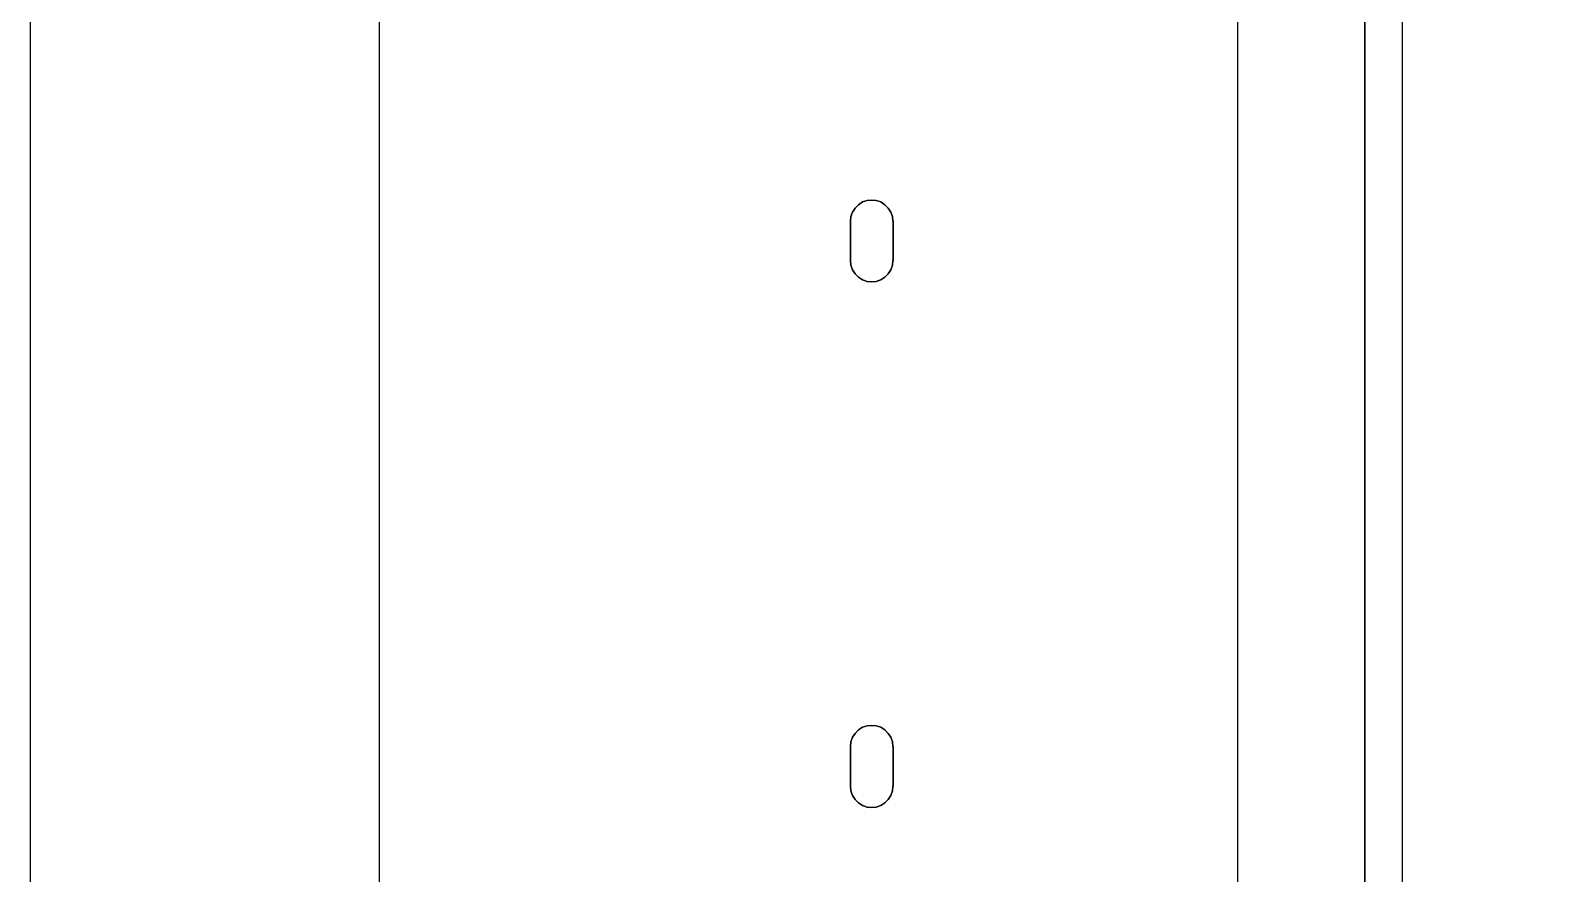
# Model space of a CAD drawing. Header units: millimetres. Extents: x 151130 to 215929, y 2134 to 34533.
# Drawn here: x 163179.9 to 163365.7, y 23334.6 to 23437.2 of the extents above; entities that cross this region are included whole.
import ezdxf

# ---------------------------------------------------------------- set-up
doc = ezdxf.new("R2010")
doc.units = ezdxf.units.MM
for name, color, linetype in [('MUEBLES', 8, 'Continuous'), ('OH CUBIERTA', 3, 'Continuous'), ('OH!-Furniture', 7, 'Continuous')]:
    doc.layers.add(name, color=color, linetype=linetype)

# ---------------------------------------------------------------- blocks, each defined once
blk = doc.blocks.new('CUR25.15070')
at = {"layer": 'OH CUBIERTA'}
blk.add_lwpolyline([(0, 0), (0, 700), (1500, 700), (1500, 0)], close=True, dxfattribs=at)
blk = doc.blocks.new('1000')
at = {"color": 2, "flags": 128}
for points in [[(820.76, 425.64), (820.2, 425.69), (819.63, 425.88), (819.16, 426.21), (818.74, 426.63), (818.41, 427.1), (818.22, 427.66), (818.18, 428.22), (818.22, 428.79), (818.41, 429.35), (818.74, 429.82), (819.16, 430.24), (819.63, 430.57), (820.2, 430.76), (820.76, 430.81), (820.2, 430.76), (819.63, 430.57), (819.16, 430.24), (818.74, 429.82), (818.41, 429.35), (818.22, 428.79), (818.18, 428.22), (818.22, 427.66), (818.41, 427.1), (818.74, 426.63), (819.16, 426.21), (819.63, 425.88), (820.2, 425.69)], [(825.6, 430.81), (826.16, 430.76), (826.72, 430.57), (827.19, 430.24), (827.62, 429.82), (827.94, 429.35), (828.13, 428.79), (828.18, 428.22), (828.13, 427.66), (827.94, 427.1), (827.62, 426.63), (827.19, 426.21), (826.72, 425.88), (826.16, 425.69), (825.6, 425.64), (826.16, 425.69), (826.72, 425.88), (827.19, 426.21), (827.62, 426.63), (827.94, 427.1), (828.13, 427.66), (828.18, 428.22), (828.13, 428.79), (827.94, 429.35), (827.62, 429.82), (827.19, 430.24), (826.72, 430.57), (826.16, 430.76)], [(884.72, 425.64), (884.16, 425.69), (883.6, 425.88), (883.13, 426.21), (882.7, 426.63), (882.38, 427.1), (882.19, 427.66), (882.14, 428.22), (882.19, 428.79), (882.38, 429.35), (882.7, 429.82), (883.13, 430.24), (883.6, 430.57), (884.16, 430.76), (884.72, 430.81), (884.16, 430.76), (883.6, 430.57), (883.13, 430.24), (882.7, 429.82), (882.38, 429.35), (882.19, 428.79), (882.14, 428.22), (882.19, 427.66), (882.38, 427.1), (882.7, 426.63), (883.13, 426.21), (883.6, 425.88), (884.16, 425.69)], [(889.51, 430.81), (890.08, 430.76), (890.64, 430.57), (891.11, 430.24), (891.53, 429.82), (891.86, 429.35), (892.05, 428.79), (892.1, 428.22), (892.05, 427.66), (891.86, 427.1), (891.53, 426.63), (891.11, 426.21), (890.64, 425.88), (890.08, 425.69), (889.51, 425.64), (890.08, 425.69), (890.64, 425.88), (891.11, 426.21), (891.53, 426.63), (891.86, 427.1), (892.05, 427.66), (892.1, 428.22), (892.05, 428.79), (891.86, 429.35), (891.53, 429.82), (891.11, 430.24), (890.64, 430.57), (890.08, 430.76)], [(825.6, 425.59), (820.76, 425.59)], [(889.51, 425.59), (884.72, 425.59)]]:
    blk.add_lwpolyline(points, close=True, dxfattribs=at)
for points in [[(820.76, 430.81), (825.6, 430.81)], [(825.6, 430.81), (820.76, 430.81)], [(884.72, 430.81), (889.51, 430.81)], [(889.51, 430.81), (884.72, 430.81)]]:
    blk.add_lwpolyline(points, dxfattribs=at)
at = {"flags": 128}
blk.add_lwpolyline([(47.22, 368.2), (959.58, 368.2), (959.77, 368.2), (960.24, 368.2), (961.04, 368.2), (961.98, 368.2), (963.11, 368.2), (964.19, 368.2), (965.13, 368.2), (965.92, 368.2), (966.39, 368.2), (966.58, 368.2), (966.58, 369), (966.58, 368.2), (993.07, 368.2), (994.34, 368.2), (995.56, 368.2), (996.59, 368.2), (997.39, 368.2), (997.91, 368.2), (998.05, 368.2), (8.75, 368.2)], dxfattribs=at)
at = {"layer": 'OH!-Furniture', "color": 2}
blk.add_lwpolyline([(8.75, 368.2), (1008.75, 368.2), (1008.75, 488.2), (8.75, 488.2)], close=True, dxfattribs=at)
blk = doc.blocks.new('T2')
at = {"layer": 'MUEBLES'}
blk.add_lwpolyline([(1555.5, -147), (2944.5, -147), (2944.5, -167), (1555.5, -167)], close=True, dxfattribs=at)
at = {"layer": 'OH CUBIERTA'}
blk.add_blockref('CUR25.15070', (1500, -700), dxfattribs=at)
at = {"layer": 'OH!-Furniture'}
blk.add_blockref('1000', (1741.25, -530.63), dxfattribs=at)

msp = doc.modelspace()

# ---------------------------------------------------------------- block references
at = {"color": 5, "rotation": 90}
msp.add_blockref('T2', (163179.88, 20783.22), dxfattribs=at)

doc.saveas('drawing.dxf')
